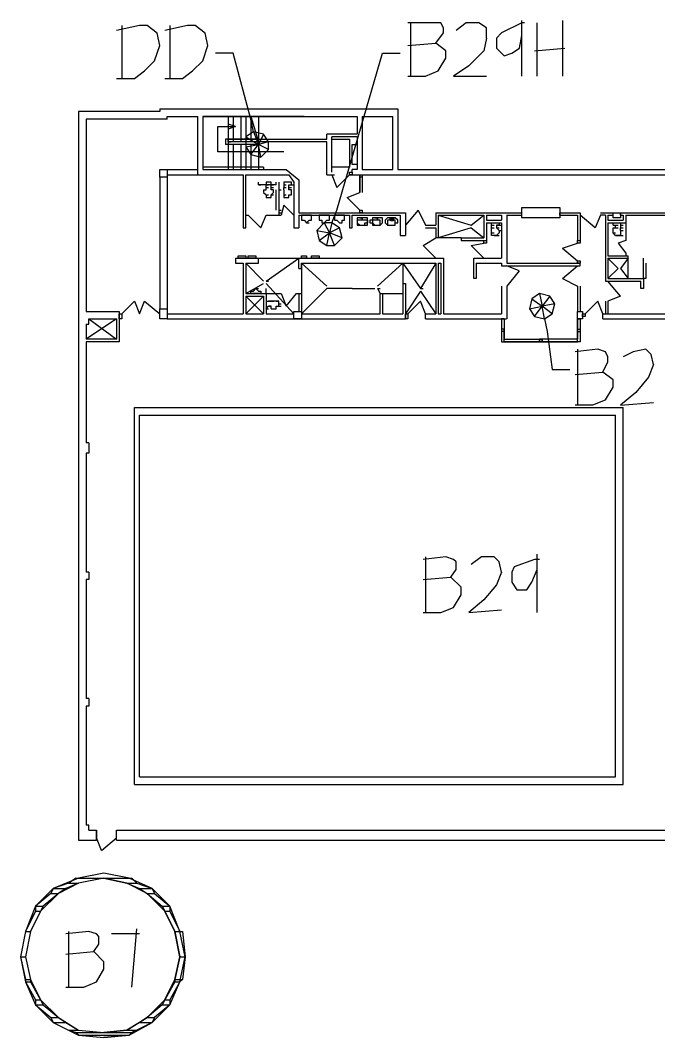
# Model space of a CAD drawing. Extents: x 0 to 97.8, y 0 to 68.3.
# Drawn here: x 0.03 to 16.03, y 0.03 to 25.56 of the extents above; entities that cross this region are included whole.
import ezdxf

# ---------------------------------------------------------------- set-up
doc = ezdxf.new("R2010")
doc.units = 0

msp = doc.modelspace()

# ---------------------------------------------------------------- linework, layer by layer
at = {"layer": 'Layer 1'}
for p, q in [((12.604972, 24.161959), (12.604972, 25.558957)), ((13.620812, 25.558957), (13.620812, 24.161959)), ((3.016378, 25.431878), (2.444879, 25.304878)), ((2.572011, 25.431904), (2.572011, 24.098406)), ((3.206878, 25.431878), (3.016378, 25.431878)), ((3.461143, 25.241351), (3.206878, 25.431878)), ((4.223009, 25.431878), (3.65151, 25.304878)), ((3.778378, 25.431904), (3.778378, 24.098406)), ((4.413509, 25.431878), (4.223009, 25.431878)), ((4.667509, 25.241351), (4.413509, 25.431878)), ((10.573028, 25.495457), (9.747529, 25.495457)), ((9.811082, 25.49543), (9.811082, 24.161932)), ((10.636263, 25.368457), (10.573028, 25.495457)), ((10.636263, 25.241457), (10.636263, 25.368457)), ((11.207948, 25.495457), (10.953948, 25.304693)), ((11.525447, 25.495457), (11.207948, 25.495457)), ((11.715868, 25.368325), (11.525368, 25.495325)), ((11.715868, 25.114325), (11.715868, 25.368325)), ((12.605025, 25.495457), (12.097026, 25.241457)), ((12.668525, 25.495457), (12.605025, 25.495457)), ((12.986078, 24.161959), (12.986078, 25.495457)), ((3.524378, 24.923878), (3.461143, 25.241351)), ((4.731009, 24.923878), (4.667509, 25.241351)), ((10.446028, 24.987458), (10.636263, 25.241457)), ((11.715868, 25.114325), (11.652632, 24.796825)), ((12.097026, 25.241457), (11.969761, 25.114457)), ((11.969761, 25.114457), (11.969761, 24.860431)), ((12.541525, 24.860431), (12.605025, 25.177957)), ((3.397643, 24.542879), (3.524378, 24.923878)), ((4.604009, 24.542879), (4.731009, 24.923878)), ((9.747582, 24.923931), (10.445816, 24.987431)), ((10.700028, 24.796693), (10.446028, 24.987458)), ((10.700028, 24.606458), (10.700028, 24.796693)), ((11.652632, 24.796825), (11.271368, 24.415826)), ((11.969761, 24.860431), (12.160526, 24.669931)), ((12.351025, 24.733458), (12.541525, 24.860431)), ((12.922578, 24.796693), (13.684577, 24.860458)), ((3.143643, 24.288879), (3.397643, 24.542879)), ((4.350009, 24.288879), (4.604009, 24.542879)), ((5.365876, 24.733352), (4.921376, 24.733352)), ((5.81064, 23.082354), (5.365876, 24.733352)), ((7.969214, 20.796436), (9.112477, 24.733431)), ((9.112477, 24.733431), (9.556712, 24.733431)), ((10.509528, 24.288667), (10.700028, 24.606458)), ((12.160526, 24.669931), (12.351025, 24.733458)), ((2.889643, 24.098379), (3.143643, 24.288879)), ((4.096009, 24.098379), (4.350009, 24.288879)), ((10.192028, 24.161959), (10.509528, 24.288667)), ((11.271368, 24.415826), (10.890369, 24.161826)), ((2.444879, 24.098379), (2.889643, 24.098379)), ((3.65151, 24.098379), (4.096009, 24.098379)), ((9.747529, 24.161959), (10.192028, 24.161959)), ((10.890369, 24.161826), (11.715868, 24.161826)), ((1.492407, 23.272907), (1.492407, 4.98493)), ((3.52451, 23.272801), (1.492513, 23.272801)), ((3.524298, 23.33646), (3.524298, 23.272695)), ((3.52451, 23.336301), (9.493503, 23.336301)), ((9.49345, 23.336486), (9.49345, 21.812488)), ((1.682907, 23.082407), (1.682907, 18.256387)), ((3.715195, 23.082407), (1.682933, 23.082407)), ((3.715063, 23.082354), (3.715063, 23.146119)), ((3.715063, 23.145986), (4.477062, 23.145986)), ((4.477088, 21.685356), (4.477088, 23.146119)), ((7.144058, 23.145986), (4.603797, 23.145986)), ((4.603797, 23.145986), (4.603797, 21.812488)), ((4.603956, 23.145986), (8.477716, 23.145986)), ((5.810454, 23.145907), (4.603956, 23.145907)), ((4.603956, 23.145907), (4.603956, 21.875644)), ((5.238955, 23.145907), (5.238955, 21.812409)), ((5.365955, 23.145907), (5.365955, 22.510908)), ((5.556455, 23.145907), (5.556455, 22.510908)), ((5.683455, 23.145907), (5.683455, 22.510908)), ((5.810454, 23.082407), (5.810454, 22.510908)), ((5.81056, 23.145986), (6.00106, 22.510987)), ((5.873875, 22.764881), (5.81064, 23.082354)), ((6.000954, 23.145907), (6.000954, 22.510908)), ((8.477557, 23.146119), (8.477557, 22.701355)), ((8.604451, 23.145986), (9.36645, 23.145986)), ((8.604451, 23.145986), (8.604451, 21.812488)), ((9.36645, 21.812488), (9.36645, 23.14596)), ((4.985088, 22.256908), (4.985088, 22.891907)), ((4.985088, 22.891907), (5.429323, 22.891907)), ((5.429455, 22.892013), (5.238955, 22.828487)), ((5.429323, 22.891907), (5.239087, 22.955407)), ((5.873875, 22.764881), (5.683375, 22.638146)), ((6.127848, 22.701328), (5.873848, 22.764828)), ((5.873848, 22.764828), (6.001113, 22.447328)), ((6.000954, 22.574408), (5.175455, 22.574408)), ((5.175455, 22.574408), (5.175455, 22.447408)), ((7.715452, 22.510908), (5.238955, 22.510908)), ((5.238955, 22.510908), (5.302455, 22.510908)), ((5.239008, 22.510881), (5.239008, 22.574381)), ((5.239008, 22.574381), (7.71524, 22.574381)), ((5.683375, 22.638146), (6.000875, 22.447355)), ((5.683428, 22.638013), (5.683428, 22.383987)), ((6.12798, 22.701381), (6.000981, 22.447355)), ((6.25498, 22.510934), (6.000981, 22.44717)), ((6.25498, 22.510881), (6.12798, 22.701381)), ((6.25498, 22.320461), (6.25498, 22.510934)), ((8.477716, 22.701222), (7.715452, 22.701222)), ((7.715452, 22.574487), (7.715452, 22.701222)), ((7.715452, 21.685224), (7.715452, 22.510987)), ((8.477636, 22.638119), (7.842372, 22.638119)), ((7.842452, 21.748988), (7.842452, 22.637987)), ((7.842531, 22.574513), (8.287031, 22.574513)), ((7.842531, 21.87575), (7.842531, 22.574513)), ((8.287031, 22.574513), (8.287031, 21.87575)), ((8.477557, 22.638119), (8.477557, 21.812356)), ((6.636086, 22.256908), (4.985088, 22.256908)), ((6.000954, 22.447408), (5.175455, 22.447408)), ((5.365955, 22.447408), (5.365955, 21.812409)), ((5.556455, 22.447408), (5.556455, 21.812409)), ((5.683428, 22.383987), (6.000928, 22.447249)), ((5.683428, 22.383987), (5.810428, 22.193223)), ((5.683455, 22.447408), (5.683455, 21.812409)), ((5.810428, 22.193223), (6.000928, 22.447223)), ((5.810454, 22.447408), (5.810454, 21.812409)), ((6.000954, 22.447408), (6.000954, 21.812409)), ((6.06456, 22.129802), (6.00106, 22.447302)), ((6.25506, 22.320514), (6.00106, 22.447249)), ((6.06456, 22.129776), (6.25506, 22.320514)), ((8.350531, 22.447276), (8.47753, 22.447276)), ((8.350531, 21.939276), (8.350531, 22.447276)), ((8.47753, 22.447276), (8.47753, 21.939276)), ((5.81056, 22.193302), (6.06456, 22.129802)), ((3.524272, 21.812541), (3.715036, 21.812541)), ((3.524272, 21.621777), (3.524272, 21.812541)), ((3.714957, 21.812409), (4.476956, 21.812409)), ((3.715036, 21.812541), (3.715036, 21.621777)), ((3.715089, 21.812488), (3.715089, 21.621697)), ((4.603903, 21.812488), (6.6994, 21.812488)), ((6.127954, 21.875644), (4.603956, 21.875644)), ((6.127954, 21.875644), (6.127954, 21.812409)), ((6.6994, 21.812409), (7.0169, 21.558409)), ((7.842478, 21.748909), (7.842478, 21.748909)), ((7.842478, 21.748909), (7.842478, 21.748909)), ((8.287031, 21.87575), (7.842531, 21.87575)), ((8.286766, 21.748776), (8.350266, 21.748776)), ((8.286766, 21.685276), (8.286766, 21.748776)), ((8.350266, 21.748776), (8.350266, 21.685276)), ((8.350451, 21.748909), (8.350451, 21.812382)), ((8.47753, 21.939276), (8.350531, 21.939276)), ((8.477583, 21.812462), (8.350583, 21.812462)), ((8.604451, 21.812488), (9.36645, 21.812488)), ((9.493661, 21.812409), (18.319886, 21.812409)), ((3.715036, 21.621777), (3.524272, 21.621777)), ((3.524378, 21.621856), (3.524378, 18.31986)), ((3.715089, 21.685356), (4.477088, 21.685356)), ((3.715142, 21.621697), (3.715142, 18.319966)), ((4.477168, 21.685409), (5.619902, 21.685409)), ((5.619875, 21.685356), (5.619875, 20.351858)), ((5.683402, 21.685409), (6.7629, 21.685409)), ((5.683428, 20.351831), (5.683428, 21.685329)), ((6.000954, 21.431224), (6.000954, 21.494988)), ((6.191401, 21.494883), (6.191401, 21.431383)), ((6.25498, 21.494909), (6.19148, 21.494909)), ((6.318533, 21.494883), (6.255033, 21.494883)), ((6.318533, 21.431383), (6.318533, 21.494883)), ((6.445454, 21.431224), (6.445454, 21.494988)), ((6.508953, 21.494909), (6.508953, 20.669384)), ((6.636086, 21.494883), (6.636086, 21.431383)), ((6.6994, 21.494909), (6.636165, 21.494909)), ((6.826506, 21.494883), (6.699506, 21.494883)), ((6.7629, 21.685409), (6.890165, 21.494909)), ((6.826506, 21.431383), (6.826506, 21.494883)), ((6.890085, 21.494935), (6.890085, 21.494935)), ((6.890085, 21.494935), (6.890085, 21.494935)), ((6.890165, 21.494909), (6.890165, 20.35191)), ((7.016953, 21.558409), (7.016953, 20.73291)), ((7.715452, 21.685224), (7.842452, 21.685224)), ((7.842584, 21.685462), (7.906084, 21.685462)), ((7.842584, 21.685462), (7.969319, 21.367697)), ((8.286792, 21.685409), (7.969293, 21.367909)), ((8.350266, 21.685276), (8.286766, 21.685276)), ((8.286819, 21.685462), (8.477583, 21.685462)), ((8.477663, 21.685409), (19.462884, 21.685409)), ((8.540766, 21.685276), (8.604266, 21.685276)), ((8.540766, 21.621777), (8.540766, 21.685276)), ((8.604266, 21.621777), (8.540766, 21.621777)), ((8.540872, 21.685356), (8.540872, 21.24083)), ((8.540872, 21.24083), (8.540872, 21.621829)), ((8.604266, 21.685276), (8.604266, 21.621777)), ((8.604319, 21.621829), (8.604319, 21.24083)), ((6.445401, 21.431383), (6.000901, 21.431383)), ((6.000981, 21.431383), (6.06448, 21.431383)), ((6.127848, 21.304515), (6.191348, 21.304515)), ((6.12798, 21.304409), (6.12798, 21.240909)), ((6.12798, 21.240803), (6.19148, 21.177304)), ((6.191348, 21.304515), (6.191348, 21.367724)), ((6.191401, 21.431409), (6.254901, 21.431409)), ((6.191401, 21.431383), (6.254901, 21.431383)), ((6.191401, 21.367803), (6.191401, 21.431303)), ((6.191401, 21.367803), (6.254901, 21.367803)), ((6.19148, 21.431303), (6.25498, 21.431303)), ((6.19148, 21.367803), (6.25498, 21.367803)), ((6.191533, 21.367856), (6.255033, 21.367856)), ((6.191533, 21.367856), (6.255033, 21.367856)), ((6.318401, 21.367883), (6.381901, 21.367883)), ((6.318401, 21.367856), (6.381901, 21.367856)), ((6.318401, 21.367856), (6.381901, 21.367856)), ((6.318401, 21.177356), (6.381901, 21.240856)), ((6.31848, 21.367909), (6.381716, 21.367909)), ((6.31848, 21.304409), (6.31848, 21.367909)), ((6.31848, 21.367803), (6.381716, 21.367803)), ((6.318533, 21.367856), (6.318533, 21.431383)), ((6.318533, 21.431383), (6.381768, 21.431383)), ((6.318533, 21.431383), (6.381768, 21.431383)), ((6.318533, 21.367856), (6.381768, 21.367856)), ((6.381848, 21.304436), (6.318612, 21.304436)), ((6.381848, 21.240936), (6.381848, 21.304436)), ((6.445454, 20.796489), (6.445454, 21.304489)), ((6.508953, 21.304489), (6.572453, 21.304489)), ((6.508953, 21.304489), (6.572453, 21.304489)), ((6.636086, 21.431383), (6.699321, 21.431383)), ((6.636086, 21.431383), (6.699321, 21.431383)), ((6.636086, 21.431356), (6.636086, 21.36783)), ((6.636086, 21.431356), (6.699321, 21.431356)), ((6.636086, 21.367883), (6.699321, 21.367883)), ((6.636086, 21.367883), (6.699321, 21.367883)), ((6.636086, 21.367856), (6.699321, 21.367856)), ((6.636086, 21.367803), (6.699321, 21.367803)), ((6.636086, 21.304515), (6.636086, 21.367724)), ((6.636086, 21.240883), (6.636086, 21.177383)), ((6.636165, 21.304409), (6.636165, 21.240909)), ((6.636218, 21.367803), (6.699453, 21.367803)), ((6.762821, 21.367883), (6.826585, 21.367883)), ((6.762821, 21.367883), (6.826585, 21.367883)), ((6.762821, 21.367856), (6.826585, 21.367856)), ((6.762821, 21.367856), (6.826585, 21.367856)), ((6.762821, 21.36783), (6.826585, 21.36783)), ((6.7629, 21.367909), (6.8264, 21.367909)), ((6.7629, 21.304409), (6.7629, 21.367909)), ((6.762953, 21.431383), (6.826453, 21.431383)), ((6.762953, 21.367803), (6.762953, 21.431303)), ((6.826506, 21.304436), (6.763006, 21.304436)), ((6.826506, 21.240936), (6.826506, 21.304436)), ((6.826585, 21.431383), (6.890085, 21.431383)), ((6.826585, 21.177356), (6.826585, 21.240856)), ((8.223584, 21.11383), (8.540819, 21.24083)), ((8.540872, 21.240936), (8.540872, 21.240936)), ((8.540872, 21.240936), (8.540872, 21.240936)), ((8.604451, 21.240936), (8.604451, 21.240936)), ((8.604451, 21.240936), (8.604451, 21.240936)), ((6.191401, 21.177383), (6.191401, 21.113857)), ((6.191401, 21.177383), (6.254901, 21.177383)), ((6.191401, 21.177356), (6.254901, 21.177356)), ((6.191401, 21.11383), (6.254901, 21.11383)), ((6.25498, 21.11383), (6.31848, 21.11383)), ((6.25498, 21.113804), (6.31848, 21.113804)), ((6.318401, 21.177383), (6.381901, 21.177383)), ((6.31848, 21.11383), (6.31848, 21.17733)), ((6.636086, 21.177383), (6.699321, 21.177383)), ((6.636086, 21.177383), (6.636086, 21.113857)), ((6.636086, 21.177356), (6.699321, 21.177356)), ((6.636086, 21.11383), (6.699321, 21.11383)), ((6.699321, 21.113883), (6.762821, 21.113883)), ((6.6994, 21.11383), (6.7629, 21.11383)), ((6.762821, 21.177383), (6.826585, 21.177383)), ((6.7629, 21.11383), (6.7629, 21.17733)), ((8.223584, 21.11383), (8.540819, 20.796595)), ((6.508953, 20.796489), (6.572453, 20.796489)), ((6.508953, 20.732989), (6.572453, 20.732989)), ((6.636165, 20.92341), (6.572665, 20.66941)), ((6.636086, 20.923383), (6.890085, 20.669384)), ((7.017032, 20.732857), (9.684029, 20.732857)), ((7.842478, 20.478963), (7.969214, 20.796436)), ((8.540766, 20.796542), (8.604266, 20.796542)), ((8.540766, 20.733042), (8.540766, 20.796542)), ((8.540766, 20.796542), (8.604266, 20.796542)), ((8.540766, 20.733042), (8.540766, 20.796542)), ((8.604266, 20.733042), (8.540766, 20.733042)), ((8.604266, 20.733042), (8.540766, 20.733042)), ((8.604266, 20.796542), (8.604266, 20.733042)), ((8.604266, 20.796542), (8.604266, 20.733042)), ((10.001502, 20.796489), (9.684002, 20.41549)), ((9.684029, 20.732857), (9.684029, 20.161358)), ((10.001502, 20.796489), (10.192002, 20.41549)), ((10.445869, 20.73291), (12.604866, 20.73291)), ((10.446028, 20.732857), (10.446028, 20.415357)), ((12.605025, 20.859778), (13.557524, 20.859778)), ((12.605025, 20.605778), (12.605025, 20.859778)), ((12.605052, 20.669436), (12.605052, 20.732936)), ((13.557286, 20.669436), (13.557286, 20.732936)), ((13.557445, 20.732831), (14.065444, 20.732831)), ((13.557524, 20.859778), (13.557524, 20.605778)), ((14.065338, 20.732963), (14.065338, 20.732963)), ((14.065338, 20.732963), (14.065338, 20.732963)), ((14.065338, 20.732963), (14.065338, 20.732963)), ((14.065338, 20.732963), (14.065338, 20.732963)), ((14.065391, 20.733095), (14.065391, 20.034305)), ((14.573549, 20.732963), (14.890784, 20.732963)), ((14.573576, 20.732963), (14.573576, 20.732963)), ((14.573576, 20.732963), (14.573576, 20.732963)), ((14.890758, 20.732751), (15.081522, 20.732751)), ((14.890758, 20.605751), (14.890758, 20.732751)), ((14.890784, 20.669463), (14.890784, 20.732963)), ((15.081522, 20.732751), (15.081522, 20.605751)), ((15.081548, 20.732963), (16.605547, 20.732963)), ((15.081548, 20.669463), (15.081548, 20.732963)), ((5.683428, 20.66941), (5.746928, 20.66941)), ((5.746928, 20.66941), (6.064428, 20.35191)), ((6.06456, 20.351831), (6.191295, 20.669331)), ((6.191401, 20.66941), (6.5724, 20.66941)), ((7.016953, 20.66941), (7.016953, 20.35191)), ((7.017032, 20.669357), (8.286766, 20.669357)), ((7.080506, 20.66941), (7.080506, 20.54241)), ((7.334505, 20.66941), (7.080506, 20.66941)), ((7.080506, 20.66941), (7.080506, 20.66941)), ((7.080506, 20.54241), (7.144006, 20.54241)), ((7.144006, 20.54241), (7.207241, 20.47891)), ((7.207241, 20.47891), (7.271005, 20.54241)), ((7.207373, 20.47899), (7.270873, 20.47899)), ((7.271005, 20.54241), (7.334505, 20.54241)), ((7.334505, 20.54241), (7.334505, 20.66941)), ((7.398058, 20.478963), (7.398058, 20.478963)), ((7.398058, 20.478963), (7.398058, 20.478963)), ((7.652058, 20.478963), (7.461294, 20.288172)), ((7.524926, 20.66941), (7.524926, 20.54241)), ((7.524926, 20.54241), (7.588426, 20.54241)), ((7.778793, 20.669436), (7.525058, 20.669436)), ((7.588426, 20.54241), (7.588426, 20.47891)), ((7.588479, 20.478963), (7.651978, 20.478963)), ((7.842478, 20.478963), (7.651978, 20.478963)), ((7.651978, 20.478963), (7.778978, 20.224937)), ((7.652058, 20.478963), (7.715293, 20.542172)), ((7.715293, 20.542172), (7.778793, 20.542172)), ((7.778793, 20.542172), (7.778793, 20.669436)), ((7.842399, 20.478831), (7.778899, 20.225096)), ((8.032899, 20.351831), (7.842399, 20.478831)), ((7.842478, 20.478963), (7.842478, 20.478963)), ((7.842478, 20.478963), (7.842478, 20.478963)), ((8.159951, 20.669436), (7.905952, 20.669436)), ((7.906031, 20.66941), (7.906031, 20.54241)), ((7.906031, 20.54241), (7.969266, 20.54241)), ((7.969266, 20.54241), (8.032766, 20.47891)), ((8.032899, 20.478963), (8.096399, 20.478963)), ((8.096451, 20.478963), (8.096451, 20.542172)), ((8.096451, 20.542172), (8.159951, 20.542172)), ((8.159951, 20.542172), (8.159951, 20.669436)), ((8.286898, 20.66941), (8.286898, 20.35191)), ((8.350398, 20.351831), (8.350398, 20.669331)), ((8.350531, 20.669357), (9.556764, 20.669357)), ((8.731556, 20.605778), (8.477557, 20.605778)), ((8.477557, 20.605778), (8.477557, 20.415543)), ((8.731556, 20.542278), (8.477557, 20.542278)), ((8.477557, 20.542278), (8.477557, 20.479043)), ((8.477557, 20.479043), (8.540792, 20.415543)), ((8.540872, 20.605857), (8.604371, 20.605857)), ((8.540872, 20.605804), (8.540872, 20.605804)), ((8.540872, 20.605804), (8.540872, 20.605804)), ((8.604451, 20.605804), (8.604451, 20.605804)), ((8.604451, 20.605804), (8.604451, 20.605804)), ((8.604451, 20.605804), (8.604451, 20.605804)), ((8.604451, 20.605804), (8.604451, 20.605804)), ((8.604451, 20.542278), (8.604451, 20.605778)), ((8.604451, 20.605778), (8.604451, 20.542278)), ((8.604451, 20.542278), (8.604451, 20.605778)), ((8.604451, 20.605778), (8.604451, 20.542278)), ((8.604451, 20.542278), (8.604451, 20.542278)), ((8.668057, 20.415543), (8.668057, 20.479043)), ((8.668057, 20.479043), (8.731556, 20.479043)), ((8.731556, 20.542278), (8.731556, 20.605778)), ((8.731556, 20.415543), (8.731556, 20.542278)), ((8.731556, 20.542278), (8.731556, 20.479043)), ((8.858424, 20.542278), (8.794924, 20.542278)), ((8.794924, 20.542278), (8.794924, 20.479043)), ((8.794924, 20.479043), (8.858424, 20.479043)), ((9.048871, 20.542172), (8.858371, 20.542172)), ((8.858371, 20.542172), (8.858371, 20.478963)), ((8.858371, 20.478963), (8.922136, 20.415437)), ((9.112424, 20.605778), (8.858424, 20.605778)), ((8.858424, 20.605778), (8.858424, 20.542278)), ((8.858424, 20.479043), (8.858424, 20.415543)), ((8.922003, 20.605804), (8.985503, 20.605804)), ((8.985556, 20.605804), (8.922056, 20.605804)), ((8.985556, 20.605804), (8.922056, 20.605804)), ((8.985556, 20.605804), (8.985556, 20.605804)), ((8.985556, 20.605804), (8.985556, 20.605804)), ((8.985556, 20.605804), (8.985556, 20.542304)), ((8.985556, 20.542304), (8.985556, 20.605804)), ((8.985556, 20.542278), (8.985556, 20.605778)), ((8.985556, 20.605778), (8.985556, 20.542278)), ((8.985556, 20.542278), (8.985556, 20.605778)), ((8.985556, 20.605778), (8.985556, 20.542278)), ((8.985556, 20.542278), (8.985556, 20.542278)), ((9.048871, 20.478963), (9.048871, 20.542172)), ((9.048871, 20.415437), (9.048871, 20.478963)), ((9.048871, 20.478963), (9.048871, 20.478963)), ((9.048924, 20.415543), (9.112424, 20.479043)), ((9.112424, 20.542278), (9.112424, 20.605778)), ((9.112424, 20.479043), (9.112424, 20.542278)), ((9.112424, 20.542278), (9.112424, 20.542278)), ((9.239529, 20.605778), (9.176029, 20.542278)), ((9.176029, 20.542278), (9.176029, 20.479043)), ((9.176029, 20.479043), (9.239529, 20.415543)), ((9.429976, 20.542172), (9.239476, 20.542172)), ((9.239476, 20.542172), (9.239476, 20.415437)), ((9.430029, 20.605778), (9.239529, 20.605778)), ((9.302765, 20.605778), (9.366265, 20.605778)), ((9.302765, 20.542278), (9.302765, 20.605778)), ((9.302765, 20.605778), (9.366265, 20.605778)), ((9.302765, 20.542278), (9.366529, 20.605778)), ((9.366529, 20.605778), (9.302765, 20.605778)), ((9.302765, 20.605778), (9.302765, 20.605778)), ((9.366265, 20.542278), (9.302765, 20.542278)), ((9.366265, 20.542278), (9.302765, 20.542278)), ((9.302844, 20.605804), (9.366344, 20.605804)), ((9.302844, 20.542278), (9.302844, 20.542278)), ((9.302844, 20.542278), (9.302844, 20.542278)), ((9.318772, 20.589903), (9.382272, 20.589903)), ((9.318772, 20.526403), (9.318772, 20.589903)), ((9.382272, 20.526403), (9.318772, 20.526403)), ((9.366265, 20.605778), (9.366265, 20.542278)), ((9.366265, 20.605778), (9.366265, 20.542278)), ((9.366397, 20.605804), (9.429897, 20.605804)), ((9.382272, 20.589903), (9.382272, 20.526403)), ((9.429976, 20.478963), (9.429976, 20.542172)), ((9.429976, 20.415437), (9.429976, 20.478963)), ((9.429976, 20.478963), (9.429976, 20.478963)), ((9.493529, 20.542278), (9.430029, 20.605778)), ((9.430029, 20.415543), (9.430029, 20.479043)), ((9.430029, 20.479043), (9.493529, 20.479043)), ((9.493529, 20.479043), (9.493529, 20.542278)), ((9.493529, 20.542278), (9.493529, 20.542278)), ((9.556764, 20.669357), (9.556764, 20.161358)), ((10.509396, 20.669304), (11.652659, 20.669304)), ((10.509501, 20.66941), (11.335, 20.41541)), ((10.509528, 20.669357), (10.509528, 20.097858)), ((11.335, 20.41541), (11.6525, 20.66941)), ((11.652579, 20.66941), (11.652579, 20.097911)), ((11.715894, 20.669304), (12.096894, 20.669304)), ((11.715894, 20.669304), (11.715894, 20.542304)), ((11.715894, 20.542304), (12.096894, 20.542304)), ((11.715894, 20.479069), (12.096894, 20.479069)), ((11.715894, 20.479069), (11.715894, 20.034305)), ((11.843, 20.478963), (11.9065, 20.478963)), ((11.843132, 20.41541), (11.843132, 20.47891)), ((11.906552, 20.478937), (12.033288, 20.478937)), ((12.03342, 20.478963), (12.09692, 20.478963)), ((12.03342, 20.478937), (12.03342, 20.41541)), ((12.096894, 20.669304), (12.096894, 20.542304)), ((12.096894, 20.479069), (12.096894, 19.589806)), ((12.223867, 20.66941), (12.604866, 20.66941)), ((12.223893, 20.669304), (12.223893, 19.46307)), ((13.557524, 20.605778), (12.605025, 20.605778)), ((13.557365, 20.66941), (14.002129, 20.66941)), ((14.002156, 20.669304), (14.002156, 20.034305)), ((14.446443, 20.351858), (14.065444, 20.669357)), ((14.573708, 20.66941), (14.446443, 20.35191)), ((14.573576, 20.66941), (14.573576, 20.66941)), ((14.573576, 20.66941), (14.573576, 20.66941)), ((14.700443, 20.66941), (14.573708, 20.66941)), ((14.700549, 20.669463), (14.700549, 19.0182)), ((14.764049, 20.669463), (14.890784, 20.669463)), ((14.764049, 20.669463), (14.764049, 20.542199)), ((14.764049, 20.542199), (15.144784, 20.542199)), ((14.764049, 20.478963), (15.208284, 20.478963)), ((14.764049, 20.478963), (14.764049, 19.653464)), ((15.081522, 20.605751), (14.890758, 20.605751)), ((14.890784, 20.415384), (14.890784, 20.478884)), ((14.890864, 20.478963), (15.017863, 20.478963)), ((15.017996, 20.478937), (15.081496, 20.478937)), ((15.081548, 20.669463), (15.144784, 20.669463)), ((15.081548, 20.478963), (15.144784, 20.478963)), ((15.081548, 20.478937), (15.081548, 20.41541)), ((15.144943, 20.669331), (15.144943, 20.542331)), ((15.208443, 20.669331), (15.208443, 20.478831)), ((15.208469, 20.669304), (16.541967, 20.669304)), ((15.208548, 20.47891), (15.208548, 20.034146)), ((5.619955, 20.35191), (5.683455, 20.35191)), ((6.890218, 20.35191), (7.016953, 20.35191)), ((7.461294, 20.288172), (7.778793, 20.224937)), ((7.461373, 20.288252), (7.524873, 20.034252)), ((7.524873, 20.034252), (7.778872, 20.225016)), ((7.715425, 19.907543), (7.778925, 20.225043)), ((7.90611, 19.907437), (7.778846, 20.224911)), ((8.032952, 20.351831), (7.778952, 20.224858)), ((8.096531, 20.097911), (7.779031, 20.224911)), ((8.096451, 20.097858), (8.032952, 20.351831)), ((8.286898, 20.351831), (8.350398, 20.351831)), ((8.477557, 20.415543), (8.731556, 20.415543)), ((8.540792, 20.415543), (8.668057, 20.415543)), ((8.858424, 20.415543), (9.048924, 20.415543)), ((8.922136, 20.415437), (9.048871, 20.415437)), ((9.239476, 20.415437), (9.429976, 20.415437)), ((9.239529, 20.415543), (9.430029, 20.415543)), ((9.683949, 20.351831), (9.683949, 20.351831)), ((9.683949, 20.351831), (9.683949, 20.351831)), ((9.683949, 20.351831), (9.683949, 20.351831)), ((9.683949, 20.351831), (9.683949, 20.351831)), ((10.191949, 20.41541), (10.191949, 20.41541)), ((10.191949, 20.41541), (10.191949, 20.41541)), ((10.191949, 20.351831), (10.191949, 20.351831)), ((10.191949, 20.351831), (10.191949, 20.351831)), ((10.192028, 20.415357), (10.446028, 20.415357)), ((10.192028, 20.351858), (10.446028, 20.351858)), ((10.446028, 20.351858), (10.446028, 20.097858)), ((11.335027, 20.351831), (10.509528, 20.097831)), ((11.335027, 20.351831), (11.652526, 20.097831)), ((11.84292, 20.415437), (11.906685, 20.415437)), ((11.84292, 20.415437), (11.906685, 20.415437)), ((11.84292, 20.415437), (11.906685, 20.415437)), ((11.84292, 20.351937), (11.906685, 20.351937)), ((11.84292, 20.224937), (11.906685, 20.224937)), ((11.843, 20.41541), (11.9065, 20.41541)), ((11.843, 20.22499), (11.843, 20.351699)), ((11.843053, 20.351937), (11.906552, 20.351937)), ((11.843053, 20.351937), (11.906552, 20.351937)), ((11.843132, 20.35191), (11.843132, 20.41541)), ((11.843132, 20.161411), (11.843132, 20.224911)), ((11.969867, 20.41541), (12.033367, 20.41541)), ((11.969867, 20.41541), (11.969867, 20.35191)), ((11.969867, 20.351831), (12.033367, 20.351831)), ((11.96992, 20.415437), (12.03342, 20.415437)), ((11.96992, 20.415437), (12.03342, 20.415437)), ((12.03342, 20.415437), (11.96992, 20.415437)), ((12.03342, 20.288252), (11.96992, 20.351752)), ((12.03342, 20.224937), (11.96992, 20.161437)), ((12.033288, 20.288172), (12.097052, 20.288172)), ((12.033367, 20.41541), (12.096867, 20.41541)), ((12.03342, 20.415437), (12.09692, 20.415437)), ((12.03342, 20.288172), (12.03342, 20.224937)), ((14.890784, 20.224937), (14.954549, 20.224937)), ((14.890864, 20.41541), (14.954363, 20.41541)), ((14.890864, 20.22499), (14.890864, 20.351699)), ((14.954443, 20.161331), (14.890943, 20.225096)), ((14.890996, 20.351937), (14.954496, 20.351937)), ((14.954443, 20.351831), (14.954443, 20.415331)), ((14.954496, 20.351937), (15.017996, 20.351937)), ((14.954549, 20.415437), (15.018049, 20.415437)), ((14.954549, 20.415437), (15.018049, 20.415437)), ((14.954549, 20.415437), (15.018049, 20.415437)), ((14.954549, 20.351937), (15.018049, 20.351937)), ((15.081496, 20.288172), (15.144731, 20.288172)), ((15.081548, 20.415437), (15.144784, 20.415437)), ((15.081548, 20.415437), (15.144784, 20.415437)), ((15.081548, 20.415437), (15.144784, 20.415437)), ((15.081548, 20.415437), (15.144784, 20.415437)), ((15.081548, 20.41541), (15.144784, 20.41541)), ((15.081548, 20.41541), (15.081548, 20.351884)), ((15.081548, 20.351831), (15.144784, 20.351831)), ((15.081548, 20.288252), (15.081548, 20.351752)), ((15.081548, 20.288172), (15.081548, 20.224937)), ((15.081548, 20.224937), (15.081548, 20.161437)), ((7.524926, 20.034279), (7.715425, 19.907543)), ((7.906031, 19.907437), (8.096531, 20.097911)), ((9.556764, 20.161358), (9.684029, 20.161358)), ((10.128396, 19.907517), (10.445896, 20.097752)), ((10.445922, 20.097858), (10.445922, 20.097858)), ((10.445922, 20.097858), (10.445922, 20.097858)), ((11.081027, 20.097858), (10.446028, 20.097858)), ((10.509501, 20.097858), (10.509501, 20.097858)), ((10.509501, 20.097858), (10.509501, 20.097858)), ((11.081027, 20.097858), (11.081027, 20.034331)), ((11.081027, 20.097858), (11.652526, 20.097858)), ((11.081027, 20.034331), (11.652526, 20.034331)), ((11.33508, 19.907358), (11.652579, 19.970858)), ((11.652526, 20.034279), (11.715762, 20.034279)), ((11.652526, 19.971043), (11.652526, 20.034279)), ((11.652526, 20.034279), (11.715762, 20.034279)), ((11.652526, 19.971043), (11.652526, 20.034279)), ((11.715762, 19.971043), (11.652526, 19.971043)), ((11.715762, 19.971043), (11.652526, 19.971043)), ((11.715762, 20.034279), (11.715762, 19.971043)), ((11.715762, 20.034279), (11.715762, 19.971043)), ((11.906552, 20.161411), (11.843053, 20.161411)), ((11.969867, 20.161411), (11.906632, 20.161411)), ((11.906685, 20.161437), (11.96992, 20.161437)), ((11.969867, 20.161411), (12.033367, 20.161411)), ((11.969867, 20.161411), (12.033367, 20.161411)), ((13.620918, 19.843885), (14.001918, 19.970884)), ((14.002023, 20.034279), (14.065259, 20.034279)), ((14.002023, 19.971043), (14.002023, 20.034279)), ((14.002023, 20.034279), (14.065259, 20.034279)), ((14.002023, 19.971043), (14.002023, 20.034279)), ((14.065259, 19.971043), (14.002023, 19.971043)), ((14.065259, 19.971043), (14.002023, 19.971043)), ((14.065259, 20.034279), (14.065259, 19.971043)), ((14.065259, 20.034279), (14.065259, 19.971043)), ((14.954443, 20.161411), (15.017943, 20.161411)), ((15.018049, 20.161437), (14.954549, 20.161437)), ((15.017996, 20.161411), (15.081496, 20.161411)), ((15.081548, 20.161384), (15.018049, 20.161384)), ((15.208548, 20.034146), (15.018049, 19.970911)), ((15.018049, 19.970911), (15.208548, 19.716911)), ((15.081443, 20.161331), (15.144943, 20.161331)), ((7.715346, 19.907437), (7.90611, 19.907437)), ((10.12837, 19.907437), (10.445869, 19.589911)), ((11.652579, 19.589885), (11.33508, 19.907358)), ((13.620918, 19.843858), (14.001918, 19.526359)), ((15.208548, 19.716911), (15.208548, 19.653411)), ((5.429375, 19.589858), (5.429375, 19.463123)), ((5.429428, 19.589726), (6.000928, 19.589726)), ((5.429455, 19.463017), (5.619955, 19.463017)), ((5.493034, 19.653279), (5.683534, 19.653279)), ((5.493034, 19.589779), (5.493034, 19.653279)), ((5.683534, 19.589779), (5.493034, 19.589779)), ((5.619955, 19.463017), (5.619955, 18.192728)), ((6.127875, 19.0182), (5.683375, 19.462964)), ((5.683428, 19.463017), (6.000928, 19.463017)), ((5.683428, 19.462991), (5.683428, 18.700727)), ((5.683534, 19.653279), (5.683534, 19.589779)), ((5.747034, 19.653279), (5.937534, 19.653279)), ((5.747034, 19.589779), (5.747034, 19.653279)), ((5.937534, 19.589779), (5.747034, 19.589779)), ((5.937534, 19.653279), (5.937534, 19.589779)), ((6.000928, 19.463017), (6.000928, 19.589726)), ((6.000954, 19.589911), (7.016953, 19.589911)), ((6.191374, 19.0182), (7.016873, 19.589964)), ((7.016873, 19.335859), (7.016873, 19.589858)), ((7.017006, 19.589938), (10.636237, 19.589938)), ((7.080426, 19.336018), (7.080426, 19.463017)), ((7.080506, 19.462938), (10.446001, 19.462938)), ((7.080532, 19.653279), (7.207267, 19.653279)), ((7.080532, 19.589779), (7.080532, 19.653279)), ((7.207267, 19.589779), (7.080532, 19.589779)), ((7.715346, 18.891465), (7.080611, 19.462938)), ((7.080611, 19.462938), (7.080611, 18.192675)), ((7.207267, 19.653279), (7.207267, 19.589779)), ((7.334532, 19.653279), (7.525032, 19.653279)), ((7.334532, 19.589779), (7.334532, 19.653279)), ((7.525032, 19.589779), (7.334532, 19.589779)), ((7.525032, 19.653279), (7.525032, 19.589779)), ((8.985636, 18.891465), (9.62037, 19.462964)), ((9.620317, 19.463097), (10.065081, 18.827833)), ((9.620397, 19.463017), (9.620397, 18.954727)), ((10.445816, 19.463097), (10.065081, 18.827833)), ((10.446001, 19.462938), (10.446001, 18.192675)), ((10.509501, 19.589885), (10.509501, 19.589885)), ((10.509501, 19.589885), (10.509501, 19.589885)), ((10.509501, 19.589885), (10.509501, 19.589885)), ((10.509501, 19.589885), (10.509501, 19.589885)), ((10.509501, 19.462938), (10.509501, 18.192675)), ((10.509501, 19.462938), (10.573001, 19.462938)), ((10.573001, 19.462938), (10.573001, 18.192675)), ((10.636237, 19.589938), (10.636237, 18.192675)), ((11.3985, 19.589938), (12.096999, 19.589938)), ((11.398659, 19.081912), (11.398659, 19.589911)), ((11.461894, 19.463017), (11.461894, 19.082018)), ((11.462, 19.462938), (12.096999, 19.462938)), ((11.715868, 19.589885), (11.715868, 19.589885)), ((11.715868, 19.589885), (11.715868, 19.589885)), ((11.715868, 19.589885), (11.715868, 19.589885)), ((11.715868, 19.589885), (11.715868, 19.589885)), ((12.096894, 19.46307), (12.096894, 19.399306)), ((12.223893, 19.46307), (14.065391, 19.46307)), ((14.002023, 19.526279), (14.065259, 19.526279)), ((14.002023, 19.463044), (14.002023, 19.526279)), ((14.002023, 19.526279), (14.065259, 19.526279)), ((14.002023, 19.463044), (14.002023, 19.526279)), ((14.065259, 19.463044), (14.002023, 19.463044)), ((14.065259, 19.463044), (14.002023, 19.463044)), ((14.065259, 19.526279), (14.065259, 19.463044)), ((14.065259, 19.526279), (14.065259, 19.463044)), ((14.065338, 19.399465), (14.065338, 19.462964)), ((14.763996, 19.589885), (15.017996, 19.335859)), ((14.764049, 19.653464), (15.272048, 19.653464)), ((14.764049, 19.589964), (15.272048, 19.589964)), ((14.764049, 19.589964), (14.764049, 19.081965)), ((15.271995, 19.589885), (15.081496, 19.335859)), ((15.271995, 19.081912), (15.271995, 19.653411)), ((15.652889, 19.081912), (15.652889, 19.589911)), ((15.716389, 19.463017), (15.716389, 19.082018)), ((7.016926, 19.335991), (7.080426, 19.335991)), ((12.096894, 19.399306), (14.065391, 19.399306)), ((12.223867, 19.399465), (12.223867, 19.399465)), ((12.223867, 19.399465), (12.223867, 19.399465)), ((12.223867, 19.399465), (12.223867, 19.399465)), ((12.223867, 19.399465), (12.223867, 19.399465)), ((12.541393, 19.272306), (12.223893, 18.891571)), ((12.541419, 19.272359), (12.22392, 19.399359)), ((13.620918, 19.081886), (14.001918, 19.399385)), ((14.065338, 19.399465), (14.065338, 19.399465)), ((14.065338, 19.399465), (14.065338, 19.399465)), ((14.065338, 19.399465), (14.065338, 19.399465)), ((14.065338, 19.399465), (14.065338, 19.399465)), ((15.017996, 19.335885), (14.763996, 19.081886)), ((15.081496, 19.335859), (15.271995, 19.081859)), ((5.683375, 18.700701), (6.127875, 18.954701)), ((6.191374, 19.0182), (6.254874, 19.0182)), ((6.890138, 18.192701), (6.191374, 18.954701)), ((9.620397, 18.95478), (9.620397, 18.192781)), ((9.620397, 18.954727), (9.683897, 18.954727)), ((9.684002, 18.954674), (9.684002, 18.065966)), ((11.461894, 19.081912), (11.398659, 19.081912)), ((12.09692, 18.891359), (12.09692, 18.19286)), ((12.096999, 18.891465), (12.096999, 18.891465)), ((12.096999, 18.891465), (12.096999, 18.891465)), ((12.223867, 18.891465), (12.223867, 18.891465)), ((12.223867, 18.891465), (12.223867, 18.891465)), ((12.22392, 18.891359), (12.22392, 18.06586)), ((13.620839, 19.081965), (14.002103, 18.891465)), ((14.001918, 18.891359), (14.001918, 18.25636)), ((14.00205, 18.891465), (14.00205, 18.891465)), ((14.00205, 18.891465), (14.00205, 18.891465)), ((14.065338, 18.891465), (14.065338, 18.891465)), ((14.065338, 18.891465), (14.065338, 18.891465)), ((14.065417, 18.891359), (14.065417, 18.25636)), ((14.700443, 19.018306), (14.700443, 19.018306)), ((14.700443, 19.018306), (14.700443, 19.018306)), ((14.700549, 19.0182), (15.589548, 19.0182)), ((14.763996, 19.018306), (14.763996, 19.018306)), ((14.763996, 19.018306), (14.763996, 19.018306)), ((14.764049, 19.081965), (15.652783, 19.081965)), ((15.081548, 18.637466), (14.764049, 19.0182)), ((15.589601, 18.827912), (15.589601, 19.018386)), ((15.652836, 19.081912), (15.652836, 18.827912)), ((15.716389, 19.081912), (15.652889, 19.081912)), ((6.127848, 18.192807), (5.683349, 18.637571)), ((5.683349, 18.637571), (5.683349, 18.192807)), ((5.683428, 18.700727), (6.191427, 18.700727)), ((5.683428, 18.637492), (6.127927, 18.637492)), ((5.683455, 18.192913), (6.127954, 18.637413)), ((5.81056, 18.700754), (5.81056, 18.764254)), ((5.81056, 18.764254), (5.873796, 18.764254)), ((6.06456, 18.700754), (5.81056, 18.700754)), ((5.81056, 18.700754), (5.81056, 18.700754)), ((5.873796, 18.764254), (5.937295, 18.827754)), ((5.937295, 18.827754), (6.00106, 18.764254)), ((5.937428, 18.827886), (6.000928, 18.827886)), ((6.00106, 18.764254), (6.06456, 18.764254)), ((6.06456, 18.764254), (6.06456, 18.700754)), ((6.127927, 18.637492), (6.127927, 18.192728)), ((6.191374, 18.700913), (6.191374, 18.827912)), ((6.191427, 18.700727), (6.191427, 18.192728)), ((6.191454, 18.700913), (6.572453, 18.700913)), ((6.572453, 18.700913), (6.699453, 18.383413)), ((6.699453, 18.383413), (6.953453, 18.700913)), ((6.953453, 18.700913), (7.016953, 18.700913)), ((7.016926, 18.700727), (7.016926, 18.256228)), ((7.016926, 18.700727), (7.080426, 18.700727)), ((7.080426, 18.700727), (7.080426, 18.256228)), ((7.715346, 18.827912), (7.080611, 18.192913)), ((8.350451, 18.827912), (7.715452, 18.827912)), ((8.350372, 18.827965), (8.921871, 18.827965)), ((8.985556, 18.827912), (9.048792, 18.700886)), ((8.985636, 18.827965), (9.048871, 18.827965)), ((9.048739, 18.192807), (9.048739, 18.700807)), ((9.048792, 18.700886), (9.112291, 18.700886)), ((9.112424, 18.700886), (9.112424, 18.192887)), ((9.112424, 18.700754), (9.620423, 18.700754)), ((9.429923, 18.700886), (9.620423, 18.700886)), ((10.065081, 18.764333), (9.684082, 18.192834)), ((10.065081, 18.827912), (10.128317, 18.827912)), ((10.065081, 18.764333), (10.445816, 18.192834)), ((13.049392, 18.700754), (12.858893, 18.574019)), ((13.303366, 18.637492), (13.049366, 18.700701)), ((13.049366, 18.700701), (13.112866, 18.383466)), ((13.303498, 18.637545), (13.112998, 18.383545)), ((13.430498, 18.446781), (13.303498, 18.637545)), ((15.081548, 18.637492), (14.764049, 18.510466)), ((15.652836, 18.827912), (15.589601, 18.827912)), ((2.889564, 18.51036), (2.572064, 18.19286)), ((2.889564, 18.51036), (3.016299, 18.19286)), ((3.016299, 18.19286), (3.143564, 18.51036)), ((3.143537, 18.51036), (3.524272, 18.19286)), ((6.191401, 18.51036), (6.254901, 18.51036)), ((6.191401, 18.51036), (6.191401, 18.446833)), ((6.191401, 18.446781), (6.191401, 18.320045)), ((6.191401, 18.319887), (6.254901, 18.383386)), ((6.191454, 18.510201), (6.254954, 18.510201)), ((6.254901, 18.510413), (6.318401, 18.510413)), ((6.254901, 18.510386), (6.318401, 18.510386)), ((6.254901, 18.510386), (6.318401, 18.510386)), ((6.254901, 18.510386), (6.318401, 18.510386)), ((6.318401, 18.51028), (6.254901, 18.51028)), ((6.254901, 18.383413), (6.318401, 18.383413)), ((6.254901, 18.383386), (6.318401, 18.383386)), ((6.254954, 18.510201), (6.318454, 18.510201)), ((6.254954, 18.383492), (6.318454, 18.383492)), ((6.25498, 18.383492), (6.31848, 18.383492)), ((6.318533, 18.383492), (6.255033, 18.383492)), ((6.318401, 18.51028), (6.381901, 18.51028)), ((6.318533, 18.319939), (6.318533, 18.383413)), ((6.381848, 18.51036), (6.318612, 18.51036)), ((6.445401, 18.510386), (6.381901, 18.510386)), ((6.445401, 18.319887), (6.445401, 18.383386)), ((6.508953, 18.51028), (6.445454, 18.51028)), ((6.445454, 18.510201), (6.508953, 18.510201)), ((6.445454, 18.383492), (6.508953, 18.383492)), ((6.508901, 18.446622), (6.5724, 18.446622)), ((6.508953, 18.446781), (6.508953, 18.51028)), ((6.508953, 18.383492), (6.508953, 18.446701)), ((6.508953, 18.383492), (6.572453, 18.383492)), ((10.065081, 18.51036), (9.747582, 18.19286)), ((10.191949, 18.192649), (10.065214, 18.510439)), ((12.858945, 18.573913), (12.795446, 18.319887)), ((12.795446, 18.319887), (13.112945, 18.383386)), ((12.858893, 18.574019), (13.112892, 18.383519)), ((12.922392, 18.129413), (13.112892, 18.383413)), ((13.430445, 18.446781), (13.112945, 18.383545)), ((13.366998, 18.192649), (13.112998, 18.383413)), ((13.176524, 18.065993), (13.113025, 18.383519)), ((13.366945, 18.192807), (13.430445, 18.446781)), ((14.510023, 18.51036), (14.192523, 18.19286)), ((14.63689, 18.192649), (14.510155, 18.510439)), ((14.700549, 18.510466), (14.700549, 18.192701)), ((14.763996, 18.51036), (14.763996, 18.51036)), ((14.763996, 18.51036), (14.763996, 18.51036)), ((14.763996, 18.51036), (14.763996, 18.51036)), ((14.763996, 18.51036), (14.763996, 18.51036)), ((14.764049, 18.510466), (14.764049, 18.192701)), ((1.683012, 18.256307), (2.508511, 18.256307)), ((2.508538, 18.192781), (2.572038, 18.192781)), ((2.508538, 18.066046), (2.508538, 18.192781)), ((2.508564, 18.25636), (2.508564, 17.494361)), ((2.572038, 18.192781), (2.572038, 18.066046)), ((3.524272, 18.320045), (3.715036, 18.320045)), ((3.524272, 18.066046), (3.524272, 18.320045)), ((3.715036, 18.320045), (3.715036, 18.066046)), ((3.715142, 18.192701), (5.619875, 18.192701)), ((5.683428, 18.192728), (6.127927, 18.192728)), ((6.191401, 18.319913), (6.254901, 18.319913)), ((6.191401, 18.319887), (6.254901, 18.319887)), ((6.191401, 18.319887), (6.254901, 18.319887)), ((6.191427, 18.192728), (6.890191, 18.192728)), ((6.191454, 18.319966), (6.254954, 18.319966)), ((6.318401, 18.320045), (6.381901, 18.320045)), ((6.381901, 18.319913), (6.445401, 18.319913)), ((6.890032, 18.256519), (7.080532, 18.256519)), ((6.890032, 18.066019), (6.890032, 18.256519)), ((7.080506, 18.192807), (9.048739, 18.192807)), ((7.080532, 18.256519), (7.080532, 18.066019)), ((9.112424, 18.192807), (9.620423, 18.192807)), ((9.684029, 18.192781), (9.747529, 18.192781)), ((9.684029, 18.066046), (9.684029, 18.192781)), ((9.684029, 18.192781), (9.747529, 18.192781)), ((9.684029, 18.066046), (9.684029, 18.192781)), ((9.747529, 18.192781), (9.747529, 18.066046)), ((9.747529, 18.192781), (9.747529, 18.066046)), ((10.191949, 18.192807), (10.191949, 18.192807)), ((10.191949, 18.192807), (10.191949, 18.192807)), ((10.191949, 18.06594), (10.191949, 18.192649)), ((10.192002, 18.192675), (10.446001, 18.192675)), ((10.509501, 18.192675), (10.573001, 18.192675)), ((10.636237, 18.192675), (12.096999, 18.192675)), ((12.795393, 18.319939), (12.922392, 18.129413)), ((12.922525, 18.129519), (13.176524, 18.065993)), ((13.176498, 18.06594), (13.366998, 18.192649)), ((14.002023, 18.256519), (14.128759, 18.256519)), ((14.002023, 18.066019), (14.002023, 18.256519)), ((14.128759, 18.256519), (14.128759, 18.066019)), ((14.129023, 18.192781), (14.192523, 18.192781)), ((14.129023, 18.129546), (14.129023, 18.192781)), ((14.129023, 18.192781), (14.192523, 18.192781)), ((14.129023, 18.129546), (14.129023, 18.192781)), ((14.192523, 18.129546), (14.129023, 18.129546)), ((14.192523, 18.129546), (14.129023, 18.129546)), ((14.192523, 18.192781), (14.192523, 18.129546)), ((14.192523, 18.192781), (14.192523, 18.129546)), ((14.636811, 18.192728), (16.351573, 18.192728)), ((14.63689, 18.192807), (14.63689, 18.192807)), ((14.63689, 18.192807), (14.63689, 18.192807)), ((14.63689, 18.06594), (14.63689, 18.192649)), ((14.63689, 18.129519), (14.63689, 18.129519)), ((14.63689, 18.129519), (14.63689, 18.129519)), ((1.682907, 17.938728), (1.682907, 17.557993)), ((1.682907, 17.938728), (1.746407, 17.938728)), ((2.444959, 18.06594), (1.68296, 17.55794)), ((1.746407, 17.938728), (1.746407, 18.065993)), ((1.746459, 18.06594), (2.444959, 18.06594)), ((1.746459, 18.06594), (2.444959, 17.55794)), ((2.4448, 18.065913), (2.4448, 17.557914)), ((2.572038, 18.066046), (2.508538, 18.066046)), ((3.715036, 18.066046), (3.524272, 18.066046)), ((3.524404, 18.06594), (3.524404, 18.06594)), ((3.524404, 18.06594), (3.524404, 18.06594)), ((3.715195, 18.065993), (7.080426, 18.065993)), ((7.080532, 18.066019), (6.890032, 18.066019)), ((7.080506, 18.065966), (9.684002, 18.065966)), ((9.747529, 18.066046), (9.684029, 18.066046)), ((9.747529, 18.066046), (9.684029, 18.066046)), ((10.191949, 18.06594), (10.191949, 18.06594)), ((10.191949, 18.06594), (10.191949, 18.06594)), ((10.192055, 18.06594), (12.223788, 18.06594)), ((12.096999, 18.06594), (12.160499, 18.06594)), ((12.160499, 18.06594), (12.096999, 18.06594)), ((12.096999, 18.06594), (12.096999, 17.49444)), ((12.160552, 18.06594), (12.160552, 17.81194)), ((12.160552, 18.065913), (12.160552, 17.557914)), ((13.176498, 18.06594), (13.239998, 17.74844)), ((14.128759, 18.066019), (14.002023, 18.066019)), ((14.00205, 17.811967), (14.00205, 18.065966)), ((14.00205, 18.065966), (14.00205, 17.557967)), ((14.065338, 18.06594), (14.002103, 18.06594)), ((14.002103, 18.06594), (14.065338, 18.06594)), ((14.065338, 18.06594), (14.065338, 17.49444)), ((14.63689, 18.065834), (16.795888, 18.065834)), ((12.160552, 17.811887), (12.097052, 17.811887)), ((12.097052, 17.811887), (12.097052, 17.748387)), ((12.160552, 17.748414), (12.097052, 17.748414)), ((12.160552, 17.748387), (12.160552, 17.811887)), ((12.160552, 17.494414), (12.160552, 17.748414)), ((13.239998, 17.74844), (13.366998, 16.795915)), ((14.00205, 17.748387), (14.00205, 17.811887)), ((14.00205, 17.811887), (14.065285, 17.811887)), ((14.00205, 17.494414), (14.00205, 17.748414)), ((14.00205, 17.748414), (14.065285, 17.748414)), ((14.065285, 17.811887), (14.065285, 17.748387)), ((1.682907, 17.494493), (1.682907, 14.954497)), ((2.508432, 17.494414), (1.682933, 17.494414)), ((2.444959, 17.55794), (1.68296, 17.55794)), ((12.097052, 17.494414), (13.049286, 17.494414)), ((12.160552, 17.557967), (13.049286, 17.557967)), ((13.049392, 17.494414), (12.160658, 17.494414)), ((12.414552, 17.494414), (12.414552, 17.494414)), ((12.414552, 17.494414), (12.414552, 17.494414)), ((13.04926, 17.557755), (13.11276, 17.557755)), ((13.04926, 17.494255), (13.04926, 17.557755)), ((13.11276, 17.494255), (13.04926, 17.494255)), ((13.112839, 17.557914), (13.049339, 17.557914)), ((13.049339, 17.557914), (13.049339, 17.494414)), ((13.049339, 17.494414), (13.112839, 17.494414)), ((13.11276, 17.557755), (13.11276, 17.494255)), ((13.112839, 17.494414), (13.112839, 17.557914)), ((14.065338, 17.494414), (13.112839, 17.494414)), ((13.112945, 17.494414), (14.001944, 17.494414)), ((14.00205, 17.557967), (13.113051, 17.557967)), ((13.74805, 17.494414), (13.74805, 17.494414)), ((13.74805, 17.494414), (13.74805, 17.494414)), ((14.50997, 17.303914), (13.938471, 17.240414)), ((14.00205, 17.303941), (14.00205, 15.906942)), ((14.70047, 17.240414), (14.50997, 17.303914)), ((14.76397, 17.113415), (14.70047, 17.240414)), ((14.76397, 16.986415), (14.76397, 17.113415)), ((15.398889, 17.240441), (15.14489, 17.113176)), ((15.716389, 17.303967), (15.398889, 17.240441)), ((15.8436, 17.176835), (15.716336, 17.303835)), ((15.906836, 16.922862), (15.8436, 17.176835)), ((14.63697, 16.732415), (14.76397, 16.986415)), ((15.906836, 16.922862), (15.780101, 16.605362)), ((13.366998, 16.795915), (13.811233, 16.795915)), ((13.93855, 16.668942), (14.636784, 16.732441)), ((14.890969, 16.541915), (14.63697, 16.732415)), ((15.780101, 16.605362), (15.462336, 16.224363)), ((14.70047, 16.033916), (14.890969, 16.351415)), ((14.890969, 16.351415), (14.890969, 16.541915)), ((15.462336, 16.224363), (15.081601, 15.906863)), ((2.889564, 15.843416), (15.144784, 15.843416)), ((2.889564, 6.381928), (2.889564, 15.84339)), ((13.938471, 15.906916), (14.38297, 15.906916)), ((14.38297, 15.906916), (14.70047, 16.033916)), ((15.081601, 15.906863), (15.906836, 15.970337)), ((15.144784, 6.381928), (15.144784, 15.84339)), ((3.016299, 6.572428), (3.016299, 15.652916)), ((3.016299, 15.652916), (14.954549, 15.652916)), ((14.954549, 6.572428), (14.954549, 15.652916)), ((1.746459, 14.954523), (1.68296, 14.954523)), ((1.746459, 14.954523), (1.746459, 14.700523)), ((1.682907, 14.700497), (1.682907, 11.716001)), ((1.746459, 14.700523), (1.68296, 14.700523)), ((10.699869, 12.096709), (10.12837, 12.033474)), ((10.191949, 12.096789), (10.191949, 10.700028)), ((10.890369, 12.033474), (10.699869, 12.096709)), ((10.953868, 11.969974), (10.890369, 12.033474)), ((11.589053, 12.096789), (11.335053, 11.906289)), ((11.906552, 12.096789), (11.589053, 12.096789)), ((12.033499, 11.969947), (11.9065, 12.096683)), ((12.922657, 12.0335), (12.414658, 11.842736)), ((13.049392, 12.0335), (12.922657, 12.0335)), ((12.986078, 10.700002), (12.986078, 12.160474)), ((10.827133, 11.58871), (10.953868, 11.779474)), ((10.953868, 11.779474), (10.953868, 11.969974)), ((12.096999, 11.715948), (12.033499, 11.969947)), ((12.414658, 11.842736), (12.350893, 11.716001)), ((12.858893, 11.462001), (12.986157, 11.779501)), ((1.682907, 11.525501), (1.682907, 8.541005)), ((1.746459, 11.715948), (1.68296, 11.715948)), ((1.746459, 11.525448), (1.68296, 11.525448)), ((1.746459, 11.715948), (1.746459, 11.525448)), ((10.128449, 11.525554), (10.826948, 11.588789)), ((11.081133, 11.33471), (10.827133, 11.58871)), ((12.096999, 11.715948), (11.97, 11.398448)), ((12.350893, 11.716001), (12.350893, 11.462001)), ((11.081133, 11.144475), (11.081133, 11.33471)), ((11.97, 11.398448), (11.6525, 11.017158)), ((12.350893, 11.462001), (12.477893, 11.271501)), ((12.477893, 11.271501), (12.731893, 11.271501)), ((12.731893, 11.271501), (12.858893, 11.462001)), ((10.890369, 10.826711), (11.081133, 11.144475)), ((11.6525, 11.017158), (11.2715, 10.699949)), ((10.573134, 10.700002), (10.890369, 10.826711)), ((11.2715, 10.699949), (12.096999, 10.763184)), ((10.12837, 10.700002), (10.573134, 10.700002)), ((1.746459, 8.540952), (1.68296, 8.540952)), ((1.746459, 8.540952), (1.746459, 8.350452)), ((1.682907, 8.350505), (1.682907, 5.366009)), ((1.746459, 8.350452), (1.68296, 8.350452)), ((2.889564, 6.381928), (15.144784, 6.381928)), ((3.016299, 6.572401), (14.954549, 6.572401)), ((1.746459, 5.36585), (1.68296, 5.36585)), ((1.746459, 5.23885), (1.746459, 5.36585)), ((1.746433, 5.238929), (1.936933, 5.238929)), ((1.936906, 4.984745), (1.936906, 5.238744)), ((1.936959, 5.238956), (1.936959, 4.984956)), ((2.444747, 4.984824), (2.444747, 5.238824)), ((2.444879, 5.111983), (2.444879, 5.111983)), ((2.444879, 5.111983), (2.444879, 5.111983)), ((2.444906, 5.238956), (24.923877, 5.238956)), ((1.492513, 4.984824), (1.937012, 4.984824)), ((1.936906, 5.048403), (1.936906, 5.048403)), ((1.936906, 5.048403), (1.936906, 5.048403)), ((1.936906, 5.048403), (1.936906, 5.048403)), ((1.936906, 5.048403), (1.936906, 5.048403)), ((2.064012, 4.730824), (1.937012, 5.048324)), ((2.064012, 4.730824), (2.444747, 5.048324)), ((2.444747, 4.984824), (24.923719, 4.984824)), ((2.444879, 5.048403), (2.444879, 5.048403)), ((2.444879, 5.048403), (2.444879, 5.048403)), ((2.127512, 4.159351), (1.492513, 4.032325)), ((2.127591, 4.159299), (1.492592, 4.032563)), ((2.762511, 4.032325), (2.127512, 4.159351)), ((1.238487, 3.905325), (0.857487, 3.77859)), ((1.492513, 4.032325), (0.857514, 3.778352)), ((1.49238, 3.905325), (0.984381, 3.651352)), ((1.492486, 3.905325), (1.174987, 3.77859)), ((1.428907, 4.032457), (1.238407, 3.905431)), ((1.238407, 3.905431), (1.492407, 3.905431)), ((1.238487, 3.905325), (1.492486, 3.905325)), ((1.428907, 4.032457), (2.127671, 4.032457)), ((2.127644, 4.032325), (1.49238, 3.905325)), ((2.127671, 4.032457), (1.492407, 3.905431)), ((1.492592, 4.032563), (2.762326, 4.032563)), ((2.127591, 4.032457), (2.698826, 3.905431)), ((2.127591, 4.032457), (2.82609, 4.032457)), ((2.698879, 3.905325), (2.127644, 4.032325)), ((2.698826, 3.905431), (2.952826, 3.905431)), ((3.206878, 3.651352), (2.698879, 3.905325)), ((2.698879, 3.905325), (3.016378, 3.77859)), ((2.698879, 3.905325), (2.952879, 3.905325)), ((3.33401, 3.778352), (2.762511, 4.032325)), ((2.82609, 4.032457), (2.952826, 3.905431)), ((2.952879, 3.905325), (3.333878, 3.77859)), ((0.857514, 3.778352), (0.413014, 3.334117)), ((0.794066, 3.651352), (0.413067, 3.334117)), ((0.984381, 3.651352), (0.540146, 3.206826)), ((0.984566, 3.651352), (0.603302, 3.334117)), ((0.794066, 3.651352), (0.984566, 3.651352)), ((0.857381, 3.778458), (0.794146, 3.651458)), ((0.794146, 3.651458), (0.984381, 3.651458)), ((0.857381, 3.778458), (1.174881, 3.778458)), ((0.857487, 3.77859), (1.174987, 3.77859)), ((1.174881, 3.778458), (0.984381, 3.651458)), ((3.016378, 3.77859), (3.333878, 3.77859)), ((3.016405, 3.778458), (3.206905, 3.651458)), ((3.016405, 3.778458), (3.333905, 3.778458)), ((3.206852, 3.651352), (3.587851, 3.334117)), ((3.206852, 3.651352), (3.397616, 3.651352)), ((3.651642, 3.206826), (3.206878, 3.651352)), ((3.206905, 3.651458), (3.397404, 3.651458)), ((3.333905, 3.778458), (3.397404, 3.651458)), ((3.77851, 3.334117), (3.33401, 3.778352)), ((3.397616, 3.651352), (3.778351, 3.334117)), ((0.413014, 3.334117), (0.159014, 2.698853)), ((0.412961, 3.334011), (0.412961, 3.207011)), ((0.412961, 3.334011), (0.603461, 3.334011)), ((0.413067, 3.334117), (0.603302, 3.334117)), ((0.603461, 3.334011), (0.539961, 3.207011)), ((3.587851, 3.334117), (3.778351, 3.334117)), ((3.587957, 3.334011), (3.651457, 3.207011)), ((3.587957, 3.334011), (3.778457, 3.334011)), ((3.778457, 3.334011), (3.778457, 3.207011)), ((4.03251, 2.698853), (3.77851, 3.334117)), ((0.412961, 3.206932), (0.158961, 2.698933)), ((0.540146, 3.206826), (0.286147, 2.698853)), ((0.539961, 3.206932), (0.286226, 2.698933)), ((0.412961, 3.207011), (0.539961, 3.207011)), ((0.412961, 3.206932), (0.539961, 3.206932)), ((3.651457, 3.207011), (3.778457, 3.207011)), ((3.65151, 3.206932), (3.90551, 2.698933)), ((3.65151, 3.206932), (3.778245, 3.206932)), ((3.905642, 2.698853), (3.651642, 3.206826)), ((3.778245, 3.206932), (4.032245, 2.698933)), ((0.159014, 2.698853), (0.03175, 2.063854)), ((0.286147, 2.698853), (0.158882, 2.063854)), ((0.158961, 2.698933), (0.286226, 2.698933)), ((0.158961, 2.698933), (0.285961, 2.698933)), ((0.285961, 2.698933), (0.158961, 2.063907)), ((1.746433, 2.698853), (1.174934, 2.635353)), ((1.238487, 2.698906), (1.238487, 1.301908)), ((1.936933, 2.635353), (1.746433, 2.698853)), ((2.000433, 2.571853), (1.936933, 2.635353)), ((2.000433, 2.381354), (2.000433, 2.571853)), ((3.016484, 2.635406), (2.317985, 2.635406)), ((2.825985, 1.301908), (2.95272, 2.762406)), ((3.90551, 2.698933), (4.032245, 2.698933)), ((3.90551, 2.698933), (4.032245, 2.063907)), ((3.90551, 2.698933), (4.096009, 2.698933)), ((4.032377, 2.063854), (3.905642, 2.698853)), ((4.159509, 2.063854), (4.03251, 2.698853)), ((4.096009, 2.698933), (4.159509, 2.063907)), ((1.873697, 2.190854), (2.000433, 2.381354)), ((0.03175, 2.063854), (0.159014, 1.429093)), ((0.031856, 2.063854), (0.158856, 1.492355)), ((0.031856, 2.063854), (0.158856, 2.063854)), ((0.158856, 2.063854), (0.28612, 1.492355)), ((0.158882, 2.063854), (0.286147, 1.492355)), ((1.174987, 2.127407), (1.873486, 2.190907)), ((2.127697, 1.936854), (1.873697, 2.190854)), ((3.905642, 1.492355), (4.032377, 2.063854)), ((4.032377, 2.063854), (3.905642, 1.492355)), ((4.032245, 2.063907), (4.159509, 2.063907)), ((4.032377, 2.063854), (4.032377, 2.063854)), ((4.032377, 2.063854), (4.159377, 2.063854)), ((4.03251, 1.429093), (4.159509, 2.063854)), ((4.159377, 2.063854), (4.095877, 1.492355)), ((4.159509, 2.063854), (4.159509, 2.063854)), ((2.127697, 1.746619), (2.127697, 1.936854)), ((1.936933, 1.428855), (2.127697, 1.746619)), ((0.158856, 1.492355), (0.28612, 1.492355)), ((0.158961, 1.492302), (0.158961, 1.429067)), ((0.158961, 1.492302), (0.285961, 1.492302)), ((0.158961, 1.429067), (0.285961, 1.429067)), ((0.158961, 1.428987), (0.412961, 0.984197)), ((0.158961, 1.428987), (0.285961, 1.428987)), ((0.159014, 1.429093), (0.413014, 0.857329)), ((0.285961, 1.492302), (0.285961, 1.429067)), ((0.285961, 1.428987), (0.539961, 0.984197)), ((0.286147, 1.492355), (0.540146, 0.984355)), ((1.174934, 1.301855), (1.619433, 1.301855)), ((1.619433, 1.301855), (1.936933, 1.428855)), ((3.90551, 1.428987), (3.65151, 0.984197)), ((3.651642, 0.984355), (3.905642, 1.492355)), ((3.77851, 0.857329), (4.03251, 1.429093)), ((4.032245, 1.428987), (3.77851, 0.984197)), ((3.90551, 1.492302), (3.90551, 1.429067)), ((3.90551, 1.492302), (4.096009, 1.492302)), ((3.90551, 1.429067), (4.032245, 1.429067)), ((3.90551, 1.428987), (4.032245, 1.428987)), ((3.905642, 1.492355), (4.095877, 1.492355)), ((4.096009, 1.492302), (4.032245, 1.429067)), ((0.412961, 0.984303), (0.412961, 0.857567)), ((0.412961, 0.984303), (0.539961, 0.984303)), ((0.412961, 0.984197), (0.539961, 0.984197)), ((0.412961, 0.857567), (0.603461, 0.857567)), ((0.412961, 0.857461), (0.793961, 0.539935)), ((0.412961, 0.857461), (0.603461, 0.857461)), ((0.413014, 0.857329), (0.857514, 0.413121)), ((0.539961, 0.984303), (0.603461, 0.857567)), ((0.540146, 0.984355), (0.984381, 0.539856)), ((0.603461, 0.857461), (0.98446, 0.539935)), ((3.206878, 0.539856), (3.651642, 0.984355)), ((3.587957, 0.857461), (3.206958, 0.539935)), ((3.33401, 0.413121), (3.77851, 0.857329)), ((3.778457, 0.857461), (3.397457, 0.539935)), ((3.587957, 0.857461), (3.778457, 0.857461)), ((3.65151, 0.984303), (3.58801, 0.857567)), ((3.58801, 0.857567), (3.778245, 0.857567)), ((3.65151, 0.984303), (3.778245, 0.984303)), ((3.65151, 0.984197), (3.77851, 0.984197)), ((3.778245, 0.984303), (3.778245, 0.857567)), ((0.793961, 0.539935), (0.98446, 0.539935)), ((0.794066, 0.539909), (0.857302, 0.413174)), ((0.794066, 0.539909), (0.984566, 0.539909)), ((0.984381, 0.539856), (1.49238, 0.222356)), ((0.984566, 0.539909), (1.174801, 0.413174)), ((2.698879, 0.222356), (3.206878, 0.539856)), ((3.206852, 0.539909), (3.016352, 0.413174)), ((3.206852, 0.539909), (3.397616, 0.539909)), ((3.206958, 0.539935), (3.397457, 0.539935)), ((3.397616, 0.539909), (3.333852, 0.413174)), ((0.857302, 0.413174), (1.174801, 0.413174)), ((0.857381, 0.413041), (1.238381, 0.222277)), ((0.857381, 0.413041), (1.174881, 0.413041)), ((0.857514, 0.413121), (1.492513, 0.095621)), ((1.174881, 0.413041), (1.49238, 0.222277)), ((3.016405, 0.413041), (2.698905, 0.222277)), ((2.762511, 0.095621), (3.33401, 0.413121)), ((3.333905, 0.413041), (2.952905, 0.222277)), ((3.016352, 0.413174), (3.333852, 0.413174)), ((3.016405, 0.413041), (3.333905, 0.413041)), ((1.238381, 0.222277), (1.49238, 0.222277)), ((1.238487, 0.222356), (1.428986, 0.159121)), ((1.238487, 0.222356), (1.492486, 0.222356)), ((1.428907, 0.159042), (1.492407, 0.095542)), ((1.428907, 0.159042), (2.825905, 0.159042)), ((1.428986, 0.159121), (2.127485, 0.159121)), ((1.49238, 0.222356), (2.127644, 0.159121)), ((1.492407, 0.095542), (2.762405, 0.095542)), ((1.492486, 0.222356), (2.127485, 0.159121)), ((1.492486, 0.095489), (2.762485, 0.095489)), ((1.492513, 0.095621), (2.127512, 0.031857)), ((2.762485, 0.095489), (2.127485, 0.031989)), ((2.127512, 0.031857), (2.762511, 0.095621)), ((2.127644, 0.159121), (2.698879, 0.222356)), ((2.698879, 0.222356), (2.127644, 0.159121)), ((2.127644, 0.159121), (2.825879, 0.159121)), ((2.698879, 0.222356), (2.952879, 0.222356)), ((2.698905, 0.222277), (2.952905, 0.222277)), ((2.825905, 0.159042), (2.762405, 0.095542)), ((2.952879, 0.222356), (2.825879, 0.159121))]:
    msp.add_line(p, q, dxfattribs=at)

doc.saveas('drawing.dxf')
